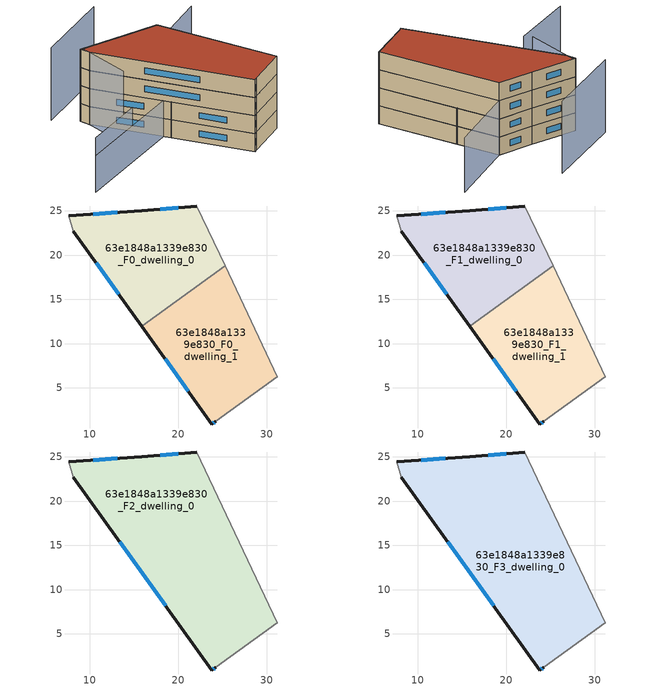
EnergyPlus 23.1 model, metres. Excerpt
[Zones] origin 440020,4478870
63e1848a1339e830_F0_dwelling_0
 floor ground (EU_floor_Construction): 25.3,18.78 22.11,25.54 15.86,25.03 7.63,24.44 8.15,22.71 15.86,11.99 z0
 wall outside (EU_wall_Construction): 15.86,11.99 8.15,22.71 / 7.63,24.44 15.86,25.03 22.11,25.54 z0:3
 wall adiabatic (EU_wall_Construction): 8.15,22.71 7.63,24.44 / 22.11,25.54 25.3,18.78 z0:3
 wall to 63e1848a1339e830_F0_dwelling_1 (EU_wall_Construction): 25.3,18.78 15.86,11.99 z0:3
 window (EU_Window_Construction): 13.28,15.57 10.73,19.13 / 10.38,24.63 13.11,24.83 / 17.95,25.2 20.02,25.37 z1:2
63e1848a1339e830_F0_dwelling_1
 floor ground (EU_floor_Construction): 31.19,6.24 25.3,18.78 15.86,11.99 23.81,0.93 24.22,1.26 z0
 wall outside (EU_wall_Construction): 24.22,1.26 23.81,0.93 15.86,11.99 z0:3
 wall adiabatic (EU_wall_Construction): 25.3,18.78 31.19,6.24 24.22,1.26 z0:3
 window (EU_Window_Construction): 21.15,4.63 18.52,8.29 / 24.09,1.15 23.95,1.04 z1:2
63e1848a1339e830_F1_dwelling_0
 floor to 63e1848a1339e830_F0_dwelling_0 (EU_floor_Construction): 25.3,18.78 22.11,25.54 15.86,25.03 7.63,24.44 8.15,22.71 15.86,11.99 z3
 wall outside (EU_wall_Construction): 15.86,11.99 8.15,22.71 / 7.63,24.44 15.86,25.03 22.11,25.54 z3:6
 wall adiabatic (EU_wall_Construction): 8.15,22.71 7.63,24.44 / 22.11,25.54 25.3,18.78 z3:6
 wall to 63e1848a1339e830_F1_dwelling_1 (EU_wall_Construction): 25.3,18.78 15.86,11.99 z3:6
 window (EU_Window_Construction): 13.28,15.57 10.73,19.13 / 10.38,24.63 13.11,24.83 / 17.95,25.2 20.02,25.37 z4:5
63e1848a1339e830_F1_dwelling_1
 floor to 63e1848a1339e830_F0_dwelling_1 (EU_floor_Construction): 31.19,6.24 25.3,18.78 15.86,11.99 23.81,0.93 24.22,1.26 z3
 wall outside (EU_wall_Construction): 24.22,1.26 23.81,0.93 15.86,11.99 z3:6
 wall adiabatic (EU_wall_Construction): 25.3,18.78 31.19,6.24 24.22,1.26 z3:6
 window (EU_Window_Construction): 21.15,4.63 18.52,8.29 / 24.09,1.15 23.95,1.04 z4:5
63e1848a1339e830_F2_dwelling_0
 floor to 63e1848a1339e830_F1_dwelling_0 (EU_floor_Construction): 25.3,18.78 22.11,25.54 15.86,25.03 7.63,24.44 8.15,22.71 15.86,11.99 z6
 floor to 63e1848a1339e830_F1_dwelling_1 (EU_floor_Construction): 31.19,6.24 25.3,18.78 15.86,11.99 23.81,0.93 24.22,1.26 z6
 wall outside (EU_wall_Construction): 24.22,1.26 23.81,0.93 8.15,22.71 / 7.63,24.44 15.86,25.03 22.11,25.54 z6:9
 wall adiabatic (EU_wall_Construction): 8.15,22.71 7.63,24.44 / 22.11,25.54 31.19,6.24 24.22,1.26 z6:9
 window (EU_Window_Construction): 24.09,1.15 23.95,1.04 / 18.57,8.21 13.38,15.43 / 10.38,24.63 13.11,24.83 / 17.95,25.2 20.02,25.37 z7:8
63e1848a1339e830_F3_dwelling_0
 floor to 63e1848a1339e830_F2_dwelling_0 (EU_floor_Construction): 31.19,6.24 22.11,25.54 15.86,25.03 7.63,24.44 8.15,22.71 23.81,0.93 24.22,1.26 z9
 wall outside (EU_wall_Construction): 24.22,1.26 23.81,0.93 8.15,22.71 / 7.63,24.44 15.86,25.03 22.11,25.54 z9:12
 wall adiabatic (EU_wall_Construction): 8.15,22.71 7.63,24.44 / 22.11,25.54 31.19,6.24 24.22,1.26 z9:12
 window (EU_Window_Construction): 24.09,1.15 23.95,1.04 / 18.57,8.21 13.38,15.43 / 10.38,24.63 13.11,24.83 / 17.95,25.2 20.02,25.37 z10:11
 roof outside (EU_roof_Construction): 22.11,25.54 31.19,6.24 24.22,1.26 23.81,0.93 8.15,22.71 7.63,24.44 15.86,25.03 z12
shading: -4.27,1.88 6.26,7.97 / 31.19,6.24 18.97,23.29 / 18.97,23.29 33.7,33.85 z0:9; 8.82,24 15.13,13.02 / 15.13,13.02 -4.3,1.85 z0:6; 8.02,24.47 8.79,14.34 / 17.67,36.28 4.17,27.26 z0:12
[Building]
EU S2 Campaign: North Axis=0; Terrain=City; Solar Distribution=FullExterior
[Site:Location]
Madrid: Latitude=40.5; Longitude=-3.5; Time Zone=1; Elevation=609
[SizingPeriod:WeatherFileDays]
AnnualSizingPeriod: Begin Month=1; Begin Day of Month=1; End Month=12; End Day of Month=31; Day of Week for Start Day=Monday; Use Weather File Daylight Saving Period=No; Use Weather File Rain and Snow Indicators=No
[MATERIAL]
EU_InternalMass_Material: Roughness=MediumRough; Thickness=0.1; Conductivity=1; Density=1800; Specific Heat=900; Thermal Absorptance=0.9; Solar Absorptance=0.7; Visible Absorptance=0.7
[MATERIAL:NOMASS] Roughness=MediumRough; Thermal Absorptance=0.9; Solar Absorptance=0.7; Visible Absorptance=0.7
Name | Thermal Resistance
EU_wall_NoMass | 0.459673
EU_roof_NoMass | 0.495815
EU_floor_NoMass | 0.788942
[WINDOWMATERIAL:SIMPLEGLAZINGSYSTEM]
EU_Window_SimpleGlazing: UFactor=4.26103; Solar Heat Gain Coefficient=0.85; Visible Transmittance=0.85
[CONSTRUCTION]
EU_wall_Construction: EU_wall_NoMass
EU_roof_Construction: EU_roof_NoMass
EU_floor_Construction: EU_floor_NoMass
EU_InternalMass_Construction: EU_InternalMass_Material
EU_Window_Construction: EU_Window_SimpleGlazing
[ZONE] Type=1; Multiplier=1; Ceiling Height=autocalculate; Floor Area=autocalculate; Part of Total Floor Area=Yes
Name | Volume
63e1848a1339e830_F0_dwelling_0; 63e1848a1339e830_F1_dwelling_0 | 423.011
63e1848a1339e830_F2_dwelling_0 | 846.009
63e1848a1339e830_F3_dwelling_0 | 846.02
63e1848a1339e830_F0_dwelling_1; 63e1848a1339e830_F1_dwelling_1 | 422.998
[INTERNALMASS] Construction=EU_InternalMass_Construction
Name | Zone or ZoneList | Surface Area
63e1848a1339e830_F0_dwelling_0_EU_InternalMass | 63e1848a1339e830_F0_dwelling_0 | 141.004
63e1848a1339e830_F0_dwelling_1_EU_InternalMass | 63e1848a1339e830_F0_dwelling_1 | 140.999
63e1848a1339e830_F1_dwelling_0_EU_InternalMass | 63e1848a1339e830_F1_dwelling_0 | 141.004
63e1848a1339e830_F1_dwelling_1_EU_InternalMass | 63e1848a1339e830_F1_dwelling_1 | 140.999
63e1848a1339e830_F2_dwelling_0_EU_InternalMass | 63e1848a1339e830_F2_dwelling_0 | 282.007
63e1848a1339e830_F3_dwelling_0_EU_InternalMass | 63e1848a1339e830_F3_dwelling_0 | 282.007
[OTHEREQUIPMENT] Fuel Type=Electricity; Design Level Calculation Method=Watts/Area; Power per Zone Floor Area=1; Fraction Latent=0; Fraction Radiant=0; Fraction Lost=0; Carbon Dioxide Generation Rate=0; EndUse Subcategory=EU_Step8_InternalGains
Name | Zone or ZoneList or Space or SpaceList | Schedule
EU_Step8_InternalGain_63e1848a1339e830_F0_dwelling_0_f000 | 63e1848a1339e830_F0_dwelling_0 | EU_Step8_GainSchedule_63e1848a1339e830_F0_dwelling_0_f000
EU_Step8_InternalGain_63e1848a1339e830_F0_dwelling_1_f000 | 63e1848a1339e830_F0_dwelling_1 | EU_Step8_GainSchedule_63e1848a1339e830_F0_dwelling_1_f000
EU_Step8_InternalGain_63e1848a1339e830_F1_dwelling_0_f000 | 63e1848a1339e830_F1_dwelling_0 | EU_Step8_GainSchedule_63e1848a1339e830_F1_dwelling_0_f000
EU_Step8_InternalGain_63e1848a1339e830_F1_dwelling_1_f000 | 63e1848a1339e830_F1_dwelling_1 | EU_Step8_GainSchedule_63e1848a1339e830_F1_dwelling_1_f000
EU_Step8_InternalGain_63e1848a1339e830_F2_dwelling_0_f000 | 63e1848a1339e830_F2_dwelling_0 | EU_Step8_GainSchedule_63e1848a1339e830_F2_dwelling_0_f000
EU_Step8_InternalGain_63e1848a1339e830_F3_dwelling_0_f000 | 63e1848a1339e830_F3_dwelling_0 | EU_Step8_GainSchedule_63e1848a1339e830_F3_dwelling_0_f000
[ZONEVENTILATION:DESIGNFLOWRATE] Schedule=EU_AlwaysOn; Design Flow Rate Calculation Method=AirChanges/Hour; Air Changes per Hour=0.719161; Ventilation Type=Natural; Fan Pressure Rise=0; Fan Total Efficiency=1; Constant Term Coefficient=1; Temperature Term Coefficient=0; Velocity Term Coefficient=0; Velocity Squared Term Coefficient=0; Minimum Indoor Temperature=-100; Maximum Indoor Temperature=100; Delta Temperature=-100; Minimum Outdoor Temperature=-100; Maximum Outdoor Temperature=100; Maximum Wind Speed=40
Name | Zone or ZoneList or Space or SpaceList
EU_ConstantAir_63e1848a1339e830_F0_dwelling_0 | 63e1848a1339e830_F0_dwelling_0
EU_ConstantAir_63e1848a1339e830_F0_dwelling_1 | 63e1848a1339e830_F0_dwelling_1
EU_ConstantAir_63e1848a1339e830_F1_dwelling_0 | 63e1848a1339e830_F1_dwelling_0
EU_ConstantAir_63e1848a1339e830_F1_dwelling_1 | 63e1848a1339e830_F1_dwelling_1
EU_ConstantAir_63e1848a1339e830_F2_dwelling_0 | 63e1848a1339e830_F2_dwelling_0
EU_ConstantAir_63e1848a1339e830_F3_dwelling_0 | 63e1848a1339e830_F3_dwelling_0
[HVACTEMPLATE:THERMOSTAT] Constant Heating Setpoint=20; Constant Cooling Setpoint=50
EU_HeatOnly_63e1848a1339e830_F0_dwelling_0; EU_HeatOnly_63e1848a1339e830_F0_dwelling_1; EU_HeatOnly_63e1848a1339e830_F1_dwelling_0; EU_HeatOnly_63e1848a1339e830_F1_dwelling_1; EU_HeatOnly_63e1848a1339e830_F2_dwelling_0; EU_HeatOnly_63e1848a1339e830_F3_dwelling_0
[HVACTEMPLATE:ZONE:IDEALLOADSAIRSYSTEM] System Availability Schedule=EU_AlwaysOn; Maximum Heating Supply Air Temperature=50; Minimum Cooling Supply Air Temperature=13; Maximum Heating Supply Air Humidity Ratio=0.0156; Minimum Cooling Supply Air Humidity Ratio=0.0077; Heating Limit=NoLimit; Cooling Limit=NoLimit; Heating Availability Schedule=EU_AlwaysOn; Cooling Availability Schedule=EU_CoolingOff; Dehumidification Control Type=ConstantSensibleHeatRatio; Cooling Sensible Heat Ratio=0.7; Dehumidification Setpoint=60; Humidification Control Type=None; Humidification Setpoint=30; Outdoor Air Method=None; Outdoor Air Flow Rate per Person=0.00944; Outdoor Air Flow Rate per Zone Floor Area=0; Outdoor Air Flow Rate per Zone=0; Demand Controlled Ventilation Type=None; Outdoor Air Economizer Type=NoEconomizer; Heat Recovery Type=None; Sensible Heat Recovery Effectiveness=0.7; Latent Heat Recovery Effectiveness=0.65
Name | Template Thermostat
63e1848a1339e830_F0_dwelling_0 | EU_HeatOnly_63e1848a1339e830_F0_dwelling_0
63e1848a1339e830_F0_dwelling_1 | EU_HeatOnly_63e1848a1339e830_F0_dwelling_1
63e1848a1339e830_F1_dwelling_0 | EU_HeatOnly_63e1848a1339e830_F1_dwelling_0
63e1848a1339e830_F1_dwelling_1 | EU_HeatOnly_63e1848a1339e830_F1_dwelling_1
63e1848a1339e830_F2_dwelling_0 | EU_HeatOnly_63e1848a1339e830_F2_dwelling_0
63e1848a1339e830_F3_dwelling_0 | EU_HeatOnly_63e1848a1339e830_F3_dwelling_0
[SIZING:ZONE] Zone Cooling Design Supply Air Temperature Input Method=SupplyAirTemperature; Zone Cooling Design Supply Air Temperature=13; Zone Heating Design Supply Air Temperature Input Method=SupplyAirTemperature; Zone Heating Design Supply Air Temperature=50; Zone Cooling Design Supply Air Humidity Ratio=0.008; Zone Heating Design Supply Air Humidity Ratio=0.008; Cooling Design Air Flow Method=DesignDay; Cooling Design Air Flow Rate=0; Cooling Minimum Air Flow per Zone Floor Area=0.000762; Cooling Minimum Air Flow=0; Cooling Minimum Air Flow Fraction=0.2; Heating Design Air Flow Method=DesignDay; Heating Design Air Flow Rate=0; Heating Maximum Air Flow per Zone Floor Area=0.002032; Heating Maximum Air Flow=0.141576; Heating Maximum Air Flow Fraction=0.3; Account for Dedicated Outdoor Air System=No; Dedicated Outdoor Air System Control Strategy=NeutralSupplyAir; Dedicated Outdoor Air Low Setpoint Temperature for Design=autosize; Dedicated Outdoor Air High Setpoint Temperature for Design=autosize; Zone Load Sizing Method=Sensible Load Only No Latent Load; Zone Latent Cooling Design Supply Air Humidity Ratio Input Method=HumidityRatioDifference; Zone Cooling Design Supply Air Humidity Ratio Difference=0.005; Zone Latent Heating Design Supply Air Humidity Ratio Input Method=HumidityRatioDifference; Zone Humidification Design Supply Air Humidity Ratio Difference=0.005
63e1848a1339e830_F0_dwelling_0; 63e1848a1339e830_F0_dwelling_1; 63e1848a1339e830_F1_dwelling_0; 63e1848a1339e830_F1_dwelling_1; 63e1848a1339e830_F2_dwelling_0; 63e1848a1339e830_F3_dwelling_0
[SCHEDULE:CONSTANT]
Name | Hourly Value
EU_AlwaysOn | 1
EU_CoolingOff | 0
[SCHEDULE:FILE] Column Number=1; Rows to Skip at Top=0; Number of Hours of Data=8760; Column Separator=Comma; Interpolate to Timestep=No; Minutes per Item=60; Adjust Schedule for Daylight Savings=Yes
Name | File
EU_Step8_GainSchedule_63e1848a1339e830_F0_dwelling_0_f000 | ../../schedules/63e1848a1339e830/63e1848a1339e830_F0_dwelling_0_f000_gain.csv
EU_Step8_GainSchedule_63e1848a1339e830_F0_dwelling_1_f000 | ../../schedules/63e1848a1339e830/63e1848a1339e830_F0_dwelling_1_f000_gain.csv
EU_Step8_GainSchedule_63e1848a1339e830_F1_dwelling_0_f000 | ../../schedules/63e1848a1339e830/63e1848a1339e830_F1_dwelling_0_f000_gain.csv
EU_Step8_GainSchedule_63e1848a1339e830_F1_dwelling_1_f000 | ../../schedules/63e1848a1339e830/63e1848a1339e830_F1_dwelling_1_f000_gain.csv
EU_Step8_GainSchedule_63e1848a1339e830_F2_dwelling_0_f000 | ../../schedules/63e1848a1339e830/63e1848a1339e830_F2_dwelling_0_f000_gain.csv
EU_Step8_GainSchedule_63e1848a1339e830_F3_dwelling_0_f000 | ../../schedules/63e1848a1339e830/63e1848a1339e830_F3_dwelling_0_f000_gain.csv
